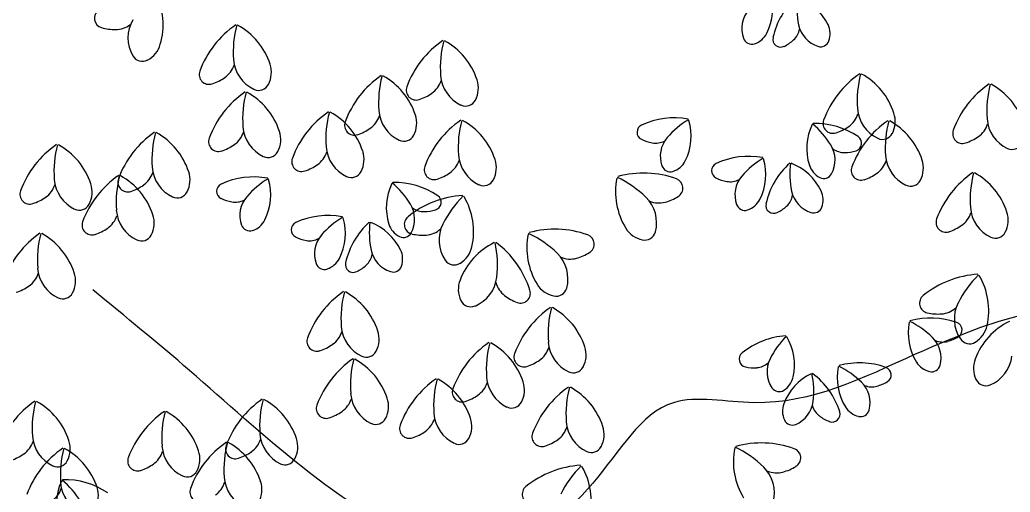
# Model space of a CAD drawing. Header units: millimetres. Extents: x 87938 to 265635, y 330093 to 434310.
# Drawn here: x 129537 to 130737, y 384929 to 385501 of the extents above; entities that cross this region are included whole.
import ezdxf

# ---------------------------------------------------------------- set-up
doc = ezdxf.new("R2010")
doc.units = ezdxf.units.MM

# ---------------------------------------------------------------- blocks, each defined once
blk = doc.blocks.new('A$C375B4AEE')
for centre, radius, start, end in [((1156.3, 3971.4), 83.7, 343.5813, 26.7291), ((1911.4, 3991.3), 66.9, 333.251, 16.3988), ((2070.1, 3935.3), 93.8, 131.9815, 167.2573), ((2108.9, 3992.2), 101.5, 172.7689, 191.9017), ((1985, 3942.5), 66.9, 25.6899, 68.8377), ((1168.6, 3979.4), 11.9, 125.1488, 254.0784), ((1975.6, 3966.8), 34.7, 139.4629, 199.8413), ((1182.2, 3995.1), 29.6, 270.5305, 307.3702), ((1240.8, 3955.6), 43.4, 149.7932, 210.1716), ((1394.3, 3874.6), 117.2, 124.4099, 159.6857), ((1451.7, 3938.8), 126.8, 165.1974, 184.3302), ((1290, 3897.6), 83.7, 18.1183, 61.2661), ((2043.6, 3978.4), 34.7, 191.9017, 252.2802), ((2022.4, 3960.5), 25.4, 340.2744, 25.6898), ((1181.9, 4024.5), 58.9, 253.6434, 270.5305), ((1948.5, 3972.6), 25.4, 287.8356, 333.251), ((1987.6, 3970.5), 23.7, 312.6391, 349.4787), ((1206.1, 3956.7), 31.8, 298.1659, 343.5814), ((1645, 3855.6), 117.2, 124.4099, 159.6857), ((1702.5, 3919.7), 126.8, 165.1974, 184.3302), ((1540.7, 3878.6), 83.7, 18.1183, 61.2661), ((1953, 3958.6), 10.7, 199.8416, 287.8356), ((1988, 3953.9), 9.54, 167.2572, 296.1871), ((1971.7, 3987.7), 47.1, 295.7519, 312.6391), ((2036.3, 3955.5), 10.7, 252.2802, 340.2741), ((1214.8, 3940.5), 13.3, 210.1714, 298.166), ((1297.8, 3931.8), 29.6, 305.0674, 341.9073), ((1368.5, 3932.5), 43.4, 184.3302, 244.7087), ((1339.3, 3913.8), 31.8, 332.7028, 18.1184), ((1295.5, 3911.2), 11.9, 159.6854, 288.6153), ((2149.9, 3815.4), 117.2, 124.4099, 159.6857), ((2207.3, 3879.5), 126.8, 165.1974, 184.3302), ((2045.6, 3838.4), 83.7, 18.1183, 61.2661), ((1281, 3955.8), 58.9, 288.1803, 305.0675), ((1355.7, 3905.3), 13.3, 244.7085, 332.7027), ((1570.3, 3813.1), 117.2, 124.4099, 159.6857), ((1627.7, 3877.2), 126.8, 165.1974, 184.3302), ((1466, 3836.1), 83.7, 18.1183, 61.2661), ((1548.5, 3912.8), 29.6, 305.0674, 341.9073), ((1619.2, 3913.4), 43.4, 184.3302, 244.7087), ((1590, 3894.7), 31.8, 332.7028, 18.1184), ((2306.8, 3803.1), 117.2, 124.4099, 159.6857), ((2364.3, 3867.2), 126.8, 165.1974, 184.3302), ((2202.5, 3826.1), 83.7, 18.1183, 61.2661), ((1405.7, 3793.4), 117.2, 124.4099, 159.6857), ((1463.1, 3857.5), 126.8, 165.1974, 184.3302), ((1301.3, 3816.3), 83.7, 18.1183, 61.2661), ((1546.3, 3892.2), 11.9, 159.6854, 288.6153), ((1531.7, 3936.8), 58.9, 288.1803, 305.0675), ((1606.4, 3886.3), 13.3, 244.7085, 332.7027), ((1506.5, 3769.2), 117.2, 124.4099, 159.6857), ((1563.9, 3833.3), 126.8, 165.1974, 184.3302), ((1402.2, 3792.2), 83.7, 18.1183, 61.2661), ((1544.5, 3870.9), 43.4, 184.3302, 244.7087), ((2053.4, 3872.6), 29.6, 305.0674, 341.9073), ((2124.1, 3873.2), 43.4, 184.3302, 244.7086), ((2094.9, 3854.5), 31.8, 332.7028, 18.1184), ((1471.6, 3849.7), 11.9, 159.6855, 288.6153), ((1473.8, 3870.3), 29.6, 305.0674, 341.9073), ((1515.3, 3852.2), 31.8, 332.7028, 18.1184), ((1666.8, 3759.2), 117.2, 124.4099, 159.6857), ((1724.2, 3823.3), 126.8, 165.1974, 184.3302), ((1562.5, 3782.2), 83.7, 18.1183, 61.2661), ((1858.8, 3764.9), 93.8, 79.5426, 114.8184), ((1927.6, 3768.8), 101.5, 120.3301, 139.4629), ((1812.6, 3836.8), 66.9, 333.251, 16.3988), ((2086.4, 3821.8), 66.9, 154.4733, 197.621), ((1962.1, 3773), 101.5, 31.4091, 50.542), ((2029.4, 3758.2), 93.8, 56.0537, 91.3294), ((2051.1, 3851.9), 11.9, 159.6855, 288.6153), ((2184, 3758.6), 117.2, 124.4099, 159.6857), ((2241.4, 3822.8), 126.8, 165.1974, 184.3302), ((2079.7, 3781.6), 83.7, 18.1183, 61.2661), ((2210.4, 3860.3), 29.6, 305.0674, 341.9073), ((2281.1, 3860.9), 43.4, 184.3302, 244.7087), ((1295.8, 3744.5), 117.2, 124.4099, 159.6857), ((1353.2, 3808.6), 126.8, 165.1974, 184.3302), ((1191.4, 3767.4), 83.7, 18.1183, 61.2661), ((1309.2, 3850.6), 29.6, 305.0674, 341.9073), ((1379.9, 3851.2), 43.4, 184.3302, 244.7087), ((1350.7, 3832.5), 31.8, 332.7028, 18.1184), ((1457, 3894.3), 58.9, 288.1803, 305.0675), ((1823.5, 3841.3), 9.54, 114.8185, 243.7481), ((2036.6, 3896.6), 58.9, 288.1803, 305.0675), ((2111.3, 3846), 13.3, 244.7086, 332.7027), ((2208.1, 3839.7), 11.9, 159.6855, 288.6153), ((1177.2, 3729.7), 117.2, 124.4099, 159.6857), ((1306.9, 3829.9), 11.9, 159.6854, 288.6153), ((1292.4, 3874.5), 58.9, 288.1803, 305.0675), ((1531.7, 3843.8), 13.3, 244.7085, 332.7027), ((1840.4, 3874.9), 47.1, 243.313, 260.2002), ((1836.4, 3851.8), 23.7, 260.2002, 297.04), ((1876.8, 3812.2), 34.7, 139.4629, 199.8413), ((2076.4, 3828.1), 9.54, 287.1242, 56.0538), ((2193.5, 3884.3), 58.9, 288.1803, 305.0675), ((2268.2, 3833.8), 13.3, 244.7086, 332.7027), ((1234.6, 3793.8), 126.8, 165.1974, 184.3302), ((1072.9, 3752.7), 83.7, 18.1183, 61.2661), ((1367.1, 3824), 13.3, 244.7085, 332.7027), ((1410, 3826.4), 29.6, 305.0674, 341.9073), ((1480.7, 3827), 43.4, 184.3302, 244.7087), ((1451.5, 3808.3), 31.8, 332.7028, 18.1184), ((2019.1, 3807.8), 34.7, 331.0306, 31.4092), ((2065.3, 3840.4), 23.7, 233.8321, 270.6718), ((2065, 3863.8), 47.1, 270.6718, 287.559), ((1407.7, 3805.7), 11.9, 159.6854, 288.6153), ((1570.3, 3816.4), 29.6, 305.0674, 341.9073), ((1641, 3817), 43.4, 184.3302, 244.7087), ((1611.8, 3798.3), 31.8, 332.7028, 18.1184), ((1849.7, 3818.1), 25.4, 287.8356, 333.251), ((1913.8, 3794.7), 9.54, 114.8185, 243.7481), ((1949.1, 3718.3), 93.8, 79.5426, 114.8184), ((2017.9, 3722.2), 101.5, 120.3301, 139.4629), ((1903, 3790.2), 66.9, 333.251, 16.3988), ((2061.6, 3734.1), 93.8, 131.9815, 167.2573), ((2100.4, 3791), 101.5, 172.7689, 191.9017), ((1976.5, 3741.3), 66.9, 25.6899, 68.8377), ((2087.5, 3815.8), 29.6, 305.0674, 341.9073), ((2158.2, 3816.5), 43.4, 184.3302, 244.7086), ((2129, 3797.8), 31.8, 332.7028, 18.1184), ((1199.3, 3801.7), 29.6, 305.0674, 341.9073), ((1270, 3802.3), 43.4, 184.3302, 244.7087), ((1240.8, 3783.6), 31.8, 332.7028, 18.1184), ((1393.2, 3850.4), 58.9, 288.1803, 305.0675), ((1467.9, 3799.8), 13.3, 244.7085, 332.7027), ((1568.1, 3795.8), 11.9, 159.6854, 288.6153), ((1553.5, 3840.4), 58.9, 288.1803, 305.0675), ((1821.9, 3674.7), 117.2, 70.1506, 105.4264), ((1854.2, 3804.1), 10.7, 199.8417, 287.8357), ((2046.8, 3809.3), 25.4, 197.6209, 243.0365), ((2040.2, 3796.1), 10.7, 243.0367, 331.031), ((2085.2, 3795.2), 11.9, 159.6855, 288.6153), ((2070.7, 3839.8), 58.9, 288.1803, 305.0675), ((2286.7, 3695.7), 117.2, 124.4099, 159.6857), ((2344.2, 3759.8), 126.8, 165.1974, 184.3302), ((2182.4, 3718.7), 83.7, 18.1183, 61.2661), ((1151.4, 3787.5), 43.4, 184.3302, 244.7086), ((1252.4, 3692.3), 117.2, 124.4099, 159.6857), ((1122.2, 3768.8), 31.8, 332.7028, 18.1184), ((1309.9, 3756.5), 126.8, 165.1974, 184.3302), ((1197, 3781), 11.9, 159.6855, 288.6153), ((1148.1, 3715.3), 83.7, 18.1183, 61.2661), ((1314.3, 3769.8), 9.54, 114.8185, 243.7481), ((1349.6, 3693.4), 93.8, 79.5426, 114.8184), ((1418.4, 3697.3), 101.5, 120.3301, 139.4629), ((1303.4, 3765.3), 66.9, 333.251, 16.3988), ((1577.2, 3750.3), 66.9, 154.4733, 197.621), ((1452.9, 3701.5), 101.5, 31.4091, 50.542), ((1520.2, 3686.7), 93.8, 56.0537, 91.3294), ((1628.2, 3789.9), 13.3, 244.7085, 332.7027), ((1871.6, 3769.2), 83.7, 168.5702, 211.718), ((1735.8, 3672.1), 126.8, 45.5061, 64.6389), ((1857.6, 3773.7), 11.9, 301.2209, 70.1507), ((1930.7, 3828.2), 47.1, 243.313, 260.2002), ((1926.7, 3805.1), 23.7, 260.2002, 297.0399), ((1967.2, 3765.6), 34.7, 139.4629, 199.8413), ((2145.4, 3789.3), 13.3, 244.7086, 332.7027), ((1078.5, 3766.2), 11.9, 159.6855, 288.6153), ((1080.7, 3786.9), 29.6, 305.0674, 341.9073), ((1182.5, 3825.6), 58.9, 288.1803, 305.0675), ((1257.1, 3775.1), 13.3, 244.7085, 332.7027), ((2035.1, 3777.2), 34.7, 191.9017, 252.2802), ((2013.9, 3759.3), 25.4, 340.2744, 25.6898), ((1063.9, 3810.9), 58.9, 288.1803, 305.0675), ((1331.2, 3803.4), 47.1, 243.313, 260.2002), ((1327.2, 3780.3), 23.7, 260.2002, 297.04), ((1367.6, 3740.7), 34.7, 139.4629, 199.8413), ((1610.2, 3647.9), 117.2, 93.6396, 128.9153), ((1567.2, 3756.6), 9.54, 287.1241, 56.0538), ((1692.3, 3673.6), 126.8, 134.4271, 153.5598), ((1532.3, 3721), 83.7, 347.348, 30.4957), ((1794.3, 3731.7), 43.4, 345.1278, 45.5062), ((1840.4, 3785.3), 29.6, 247.9291, 284.7688), ((1832.9, 3813.6), 58.9, 284.7688, 301.656), ((1940, 3771.5), 25.4, 287.8356, 333.251), ((1979.5, 3752.7), 9.54, 167.2572, 296.1871), ((1979.1, 3769.3), 23.7, 312.6391, 349.4787), ((1138.6, 3760.3), 13.3, 244.7086, 332.7027), ((1226.6, 3750.2), 43.4, 184.3302, 244.7086), ((1509.9, 3736.3), 34.7, 331.0306, 31.4092), ((1556.1, 3768.9), 23.7, 233.8322, 270.6718), ((1555.8, 3792.3), 47.1, 270.6718, 287.559), ((1944.6, 3757.4), 10.7, 199.8416, 287.8356), ((1963.2, 3786.5), 47.1, 295.7519, 312.6391), ((2027.8, 3754.3), 10.7, 252.2802, 340.2741), ((2190.2, 3752.9), 29.6, 305.0674, 341.9073), ((2260.9, 3753.5), 43.4, 184.3302, 244.7087), ((2231.7, 3734.8), 31.8, 332.7028, 18.1184), ((1153.7, 3728.9), 11.9, 159.6855, 288.6153), ((1155.9, 3749.5), 29.6, 305.0674, 341.9073), ((1197.4, 3731.5), 31.8, 332.7028, 18.1184), ((1340.5, 3746.6), 25.4, 287.8356, 333.251), ((1404.6, 3723.2), 9.54, 114.8185, 243.7482), ((1439.9, 3646.8), 93.8, 79.5426, 114.8184), ((1508.7, 3650.7), 101.5, 120.3301, 139.4629), ((1393.8, 3718.7), 66.9, 333.251, 16.3988), ((1552.4, 3662.6), 93.8, 131.9815, 167.2573), ((1591.2, 3719.5), 101.5, 172.7689, 191.9017), ((1467.3, 3669.8), 66.9, 25.6899, 68.8377), ((1544, 3729.8), 11.9, 128.9154, 257.8449), ((2188, 3732.2), 11.9, 159.6855, 288.6153), ((1157.1, 3622.3), 117.2, 124.4099, 159.6857), ((1214.5, 3686.4), 126.8, 165.1974, 184.3302), ((1052.7, 3645.3), 83.7, 18.1183, 61.2661), ((1139.1, 3773.5), 58.9, 288.1803, 305.0675), ((1345, 3732.6), 10.7, 199.8417, 287.8357), ((1537.6, 3737.8), 25.4, 197.6209, 243.0365), ((1531, 3724.6), 10.7, 243.0366, 331.0311), ((1556.5, 3746.4), 29.6, 274.2972, 311.137), ((1617.6, 3710.7), 43.4, 153.5597, 213.9382), ((1628.4, 3604.3), 126.8, 45.5061, 64.6389), ((1714.4, 3606.8), 117.2, 70.1506, 105.4264), ((1827.4, 3741.9), 31.8, 211.718, 257.1335), ((1823.3, 3724), 13.3, 257.1335, 345.1277), ((2173.4, 3776.9), 58.9, 288.1803, 305.0675), ((2248.1, 3726.3), 13.3, 244.7086, 332.7027), ((1213.8, 3723), 13.3, 244.7086, 332.7027), ((1421.5, 3756.7), 47.1, 243.313, 260.2002), ((1417.5, 3733.6), 23.7, 260.2002, 297.04), ((1458, 3694.1), 34.7, 139.4629, 199.8413), ((1554.3, 3775.6), 58.9, 257.41, 274.2972), ((1677.9, 3632.6), 83.7, 116.1313, 159.2791), ((1518.1, 3681.1), 126.8, 353.0673, 12.2001), ((1572.6, 3614.4), 117.2, 17.7118, 52.9875), ((1764.2, 3701.4), 83.7, 168.5702, 211.718), ((1750.2, 3705.9), 11.9, 301.2209, 70.1507), ((1525.9, 3705.7), 34.7, 191.9017, 252.2802), ((1504.7, 3687.8), 25.4, 340.2744, 25.6898), ((1582.9, 3709.6), 31.8, 301.9325, 347.348), ((1686.9, 3663.8), 43.4, 345.1278, 45.5062), ((1725.5, 3745.8), 58.9, 284.7688, 301.656), ((1430.8, 3700), 25.4, 287.8356, 333.2509), ((1470.3, 3681.2), 9.54, 167.2572, 296.187), ((1469.9, 3697.8), 23.7, 312.6391, 349.4787), ((1592.7, 3694), 13.3, 213.9383, 301.9326), ((1732.9, 3717.4), 29.6, 247.9291, 284.7688), ((1131.3, 3680.1), 43.4, 184.3302, 244.7086), ((1102.1, 3661.4), 31.8, 332.7028, 18.1184), ((1435.3, 3685.9), 10.7, 199.8417, 287.8357), ((1454, 3715), 47.1, 295.7519, 312.639), ((1518.6, 3682.8), 10.7, 252.2801, 340.2741), ((1060.6, 3679.5), 29.6, 305.0674, 341.9073), ((1629.3, 3651), 31.8, 159.2792, 204.6947), ((1601, 3671), 43.4, 292.6888, 353.0673), ((1671.6, 3667.2), 29.6, 195.4901, 232.33), ((2234.1, 3552.4), 117.2, 93.6396, 128.9153), ((2316.3, 3578.1), 126.8, 134.4271, 153.5598), ((2156.2, 3625.6), 83.7, 347.348, 30.4958), ((1043.8, 3703.5), 58.9, 288.1803, 305.0675), ((1118.5, 3652.9), 13.3, 244.7086, 332.7027), ((1524.8, 3551.7), 117.2, 124.4099, 159.6857), ((1582.2, 3615.8), 126.8, 165.1974, 184.3302), ((1420.5, 3574.6), 83.7, 18.1183, 61.2661), ((1672.9, 3646.4), 11.9, 248.7822, 17.712), ((1720, 3674.1), 31.8, 211.718, 257.1335), ((1715.9, 3656.1), 13.3, 257.1335, 345.1277), ((1612.6, 3643.3), 13.3, 204.6945, 292.6888), ((1689.5, 3690.3), 58.9, 232.33, 249.2171), ((2168, 3634.4), 11.9, 128.9154, 257.845), ((2241.6, 3615.3), 43.4, 153.5598, 213.9382), ((1775.5, 3532.6), 117.2, 124.4099, 159.6857), ((1833, 3596.7), 126.8, 165.1974, 184.3302), ((1671.2, 3555.6), 83.7, 18.1183, 61.2661), ((2178.3, 3680.2), 58.9, 257.41, 274.2972), ((2180.5, 3650.9), 29.6, 274.2972, 311.137), ((2209.3, 3598.3), 66.9, 168.5702, 211.718), ((2100.7, 3520.6), 101.5, 45.5061, 64.6389), ((2169.5, 3522.6), 93.8, 70.1506, 105.4264), ((2198.1, 3601.9), 9.54, 301.221, 70.1508), ((2301.8, 3537.2), 83.7, 116.1313, 159.2791), ((1428.3, 3608.9), 29.6, 305.0674, 341.9073), ((1499, 3609.5), 43.4, 184.3302, 244.7087), ((1469.8, 3590.8), 31.8, 332.7028, 18.1184), ((2206.9, 3614.2), 31.8, 301.9325, 347.348), ((1426, 3588.2), 11.9, 159.6854, 288.6153), ((1700.8, 3490.1), 117.2, 124.4099, 159.6857), ((1758.2, 3554.2), 126.8, 165.1974, 184.3302), ((1596.5, 3513.1), 83.7, 18.1183, 61.2661), ((1749.7, 3590.4), 43.4, 184.3302, 244.7087), ((2000.1, 3501.2), 93.8, 93.6396, 128.9153), ((2065.9, 3521.7), 101.5, 134.4271, 153.5599), ((1937.8, 3559.7), 66.9, 347.348, 30.4958), ((2147.4, 3568.2), 34.7, 345.1276, 45.5061), ((2184.3, 3611.1), 23.7, 247.9291, 284.7688), ((2178.3, 3633.8), 47.1, 284.7688, 301.656), ((2216.6, 3598.5), 13.3, 213.9383, 301.9325), ((1411.5, 3632.8), 58.9, 288.1803, 305.0675), ((1486.2, 3582.3), 13.3, 244.7085, 332.7027), ((1679, 3589.8), 29.6, 305.0674, 341.9073), ((1720.5, 3571.7), 31.8, 332.7028, 18.1184), ((1536.2, 3470.4), 117.2, 124.4099, 159.6857), ((1593.6, 3534.5), 126.8, 165.1974, 184.3302), ((1431.8, 3493.4), 83.7, 18.1183, 61.2661), ((1676.8, 3569.2), 11.9, 159.6854, 288.6153), ((1662.2, 3613.8), 58.9, 288.1803, 305.0675), ((1947.2, 3566.7), 9.54, 128.9152, 257.845), ((2006.1, 3551.5), 34.7, 153.5599, 213.9383), ((2174, 3576.4), 25.4, 211.7181, 257.1334), ((2253.3, 3555.5), 31.8, 159.2791, 204.6947), ((2224.9, 3575.6), 43.4, 292.6888, 353.0673), ((1736.9, 3563.3), 13.3, 244.7085, 332.7027), ((1955.5, 3603.3), 47.1, 257.41, 274.2972), ((1957.2, 3580), 23.7, 274.2972, 311.137), ((2123.3, 3544), 66.9, 168.5702, 211.718), ((2014.7, 3466.3), 101.5, 45.5061, 64.6389), ((2083.6, 3468.4), 93.8, 70.1506, 105.4264), ((2112.2, 3547.6), 9.54, 301.221, 70.1508), ((2170.7, 3562), 10.7, 257.1333, 345.1275), ((1637, 3446.2), 117.2, 124.4099, 159.6857), ((1694.4, 3510.3), 126.8, 165.1974, 184.3302), ((1532.7, 3469.2), 83.7, 18.1183, 61.2661), ((1675, 3547.9), 43.4, 184.3302, 244.7087), ((1645.8, 3529.2), 31.8, 332.7028, 18.1184), ((2054.3, 3489), 66.9, 116.1313, 159.2791), ((1978.3, 3550.6), 25.4, 301.9326, 347.3479), ((1926.5, 3527.7), 101.5, 353.0673, 12.2001), ((1970.1, 3474.4), 93.8, 17.7118, 52.9875), ((2061.5, 3513.9), 34.7, 345.1276, 45.5061), ((2092.4, 3579.5), 47.1, 284.7688, 301.656), ((2236.5, 3547.8), 13.3, 204.6945, 292.689), ((1602.1, 3526.7), 11.9, 159.6854, 288.6153), ((1604.3, 3547.3), 29.6, 305.0674, 341.9073), ((1797.3, 3436.2), 117.2, 124.4099, 159.6857), ((1854.7, 3500.4), 126.8, 165.1974, 184.3302), ((1693, 3459.2), 83.7, 18.1183, 61.2661), ((1986.2, 3538), 10.7, 213.9386, 301.9326), ((2098.4, 3556.8), 23.7, 247.9291, 284.7688), ((1150.7, 3419), 117.2, 124.4099, 159.6856), ((1208.2, 3483.1), 126.8, 165.1974, 184.3302), ((1046.4, 3442), 83.7, 18.1183, 61.2661), ((1426.3, 3421.5), 117.2, 124.4099, 159.6856), ((1483.7, 3485.6), 126.8, 165.1974, 184.3302), ((1321.9, 3444.4), 83.7, 18.1183, 61.2661), ((1439.7, 3527.6), 29.6, 305.0674, 341.9073), ((1510.4, 3528.2), 43.4, 184.3302, 244.7087), ((1481.2, 3509.5), 31.8, 332.7028, 18.1184), ((1587.5, 3571.3), 58.9, 288.1803, 305.0675), ((1662.2, 3520.8), 13.3, 244.7085, 332.7027), ((1992.8, 3519.7), 34.7, 292.6889, 353.0673), ((1307.7, 3406.7), 117.2, 124.4099, 159.6856), ((1365.1, 3470.8), 126.8, 165.1974, 184.3302), ((1203.4, 3429.7), 83.7, 18.1183, 61.2661), ((1437.4, 3506.9), 11.9, 159.6854, 288.6153), ((1422.9, 3551.6), 58.9, 288.1803, 305.0675), ((2015.5, 3503.7), 25.4, 159.2791, 204.6945), ((2049.3, 3516.6), 23.7, 195.4901, 232.33), ((2050.3, 3500), 9.54, 248.7823, 17.7116), ((2088, 3522.2), 25.4, 211.7181, 257.1334), ((2084.7, 3507.8), 10.7, 257.1333, 345.1275), ((1497.6, 3501), 13.3, 244.7085, 332.7027), ((1540.5, 3503.4), 29.6, 305.0674, 341.9073), ((1611.2, 3504), 43.4, 184.3302, 244.7087), ((1582, 3485.3), 31.8, 332.7028, 18.1184), ((1771.5, 3494), 43.4, 184.3302, 244.7087), ((2002.1, 3497.5), 10.7, 204.6948, 292.6889), ((2063.6, 3535.2), 47.1, 232.3299, 249.2172), ((1538.2, 3482.7), 11.9, 159.6854, 288.6153), ((1523.7, 3527.4), 58.9, 288.1803, 305.0675), ((1700.8, 3493.4), 29.6, 305.0674, 341.9073), ((1742.3, 3475.3), 31.8, 332.7028, 18.1184), ((1054.3, 3476.2), 29.6, 305.0674, 341.9073), ((1125, 3476.8), 43.4, 184.3302, 244.7086), ((1095.7, 3458.1), 31.8, 332.7028, 18.1184), ((1329.8, 3478.7), 29.6, 305.0674, 341.9073), ((1400.5, 3479.3), 43.4, 184.3302, 244.7087), ((1371.3, 3460.6), 31.8, 332.7028, 18.1184), ((1598.4, 3476.8), 13.3, 244.7085, 332.7027), ((1698.6, 3472.8), 11.9, 159.6854, 288.6153), ((1684, 3517.4), 58.9, 288.1803, 305.0675), ((1184.8, 3362.2), 117.2, 124.4099, 159.6857), ((1242.3, 3426.4), 126.8, 165.1974, 184.3302), ((1080.5, 3385.2), 83.7, 18.1183, 61.2661), ((1211.2, 3463.9), 29.6, 305.0674, 341.9073), ((1281.9, 3464.5), 43.4, 184.3302, 244.7086), ((1382.9, 3369.4), 117.2, 124.4099, 159.6857), ((1252.7, 3445.8), 31.8, 332.7028, 18.1184), ((1440.4, 3433.5), 126.8, 165.1974, 184.3302), ((1327.5, 3458), 11.9, 159.6854, 288.6153), ((1278.6, 3392.3), 83.7, 18.1183, 61.2661), ((1758.7, 3466.9), 13.3, 244.7085, 332.7027), ((2014.3, 3442.6), 83.7, 168.5702, 211.718), ((1878.5, 3345.5), 126.8, 45.5061, 64.6389), ((1964.6, 3348), 117.2, 70.1506, 105.4264), ((2000.3, 3447.1), 11.9, 301.2209, 70.1507), ((1037.4, 3500.2), 58.9, 288.1803, 305.0675), ((1112.1, 3449.6), 13.3, 244.7086, 332.7027), ((1209, 3443.3), 11.9, 159.6855, 288.6153), ((1313, 3502.7), 58.9, 288.1803, 305.0675), ((1387.6, 3452.1), 13.3, 244.7085, 332.7027), ((1194.4, 3487.9), 58.9, 288.1803, 305.0675), ((1269.1, 3437.4), 13.3, 244.7086, 332.7027), ((1752.9, 3321.2), 117.2, 93.6396, 128.9153), ((1835.1, 3346.9), 126.8, 134.427, 153.5598), ((1675, 3394.3), 83.7, 347.348, 30.4958), ((1937, 3405), 43.4, 345.1277, 45.5061), ((1983.1, 3458.6), 29.6, 247.9291, 284.7688), ((1975.6, 3487), 58.9, 284.7688, 301.656), ((1177.5, 3390.7), 66.9, 154.4732, 197.621), ((1053.3, 3341.8), 101.5, 31.4092, 50.542), ((1120.5, 3327), 93.8, 56.0537, 91.3294), ((1357.1, 3427.2), 43.4, 184.3302, 244.7086), ((1088.4, 3419.4), 29.6, 305.0675, 341.9072), ((1159.1, 3420.1), 43.4, 184.3302, 244.7086), ((1129.8, 3401.4), 31.8, 332.7029, 18.1183), ((1284.2, 3405.9), 11.9, 159.6858, 288.6153), ((1286.4, 3426.6), 29.6, 305.0675, 341.9072), ((1327.9, 3408.5), 31.8, 332.7029, 18.1183), ((1686.8, 3403.1), 11.9, 128.9154, 257.8449)]:
    blk.add_arc(centre, radius, start, end)
for points in [[(382.1, 4744.6), (594.8, 4319.7), (716.3, 4122.5), (1096.1, 4031.4), (1643, 4001.1), (1977.2, 4046.6), (2341.7, 4001.1), (2493.6, 3894.9), (2691.1, 3773.5), (2843, 3621.7)], [(1838.4, 3123.7), (2111.9, 2948.1), (2424.5, 2889.6), (2717.5, 2909.1), (2990.9, 2909.1), (3303.5, 3006.6), (3401.2, 3026.1), (3225.4, 3182.2), (2893.3, 3260.3), (2717.5, 3416.4), (2580.7, 3553), (2385.4, 3631), (2151, 3572.5), (1955.6, 3513.9), (1858, 3513.9), (1760.3, 3416.4), (1643.1, 3338.3), (1408.7, 3435.9), (1271.9, 3553), (1154.7, 3650.5)]]:
    blk.add_spline(points, degree=3)

msp = doc.modelspace()

# ---------------------------------------------------------------- block references
msp.add_blockref('A$C375B4AEE', (128471, 381523.4))

doc.saveas('drawing.dxf')
